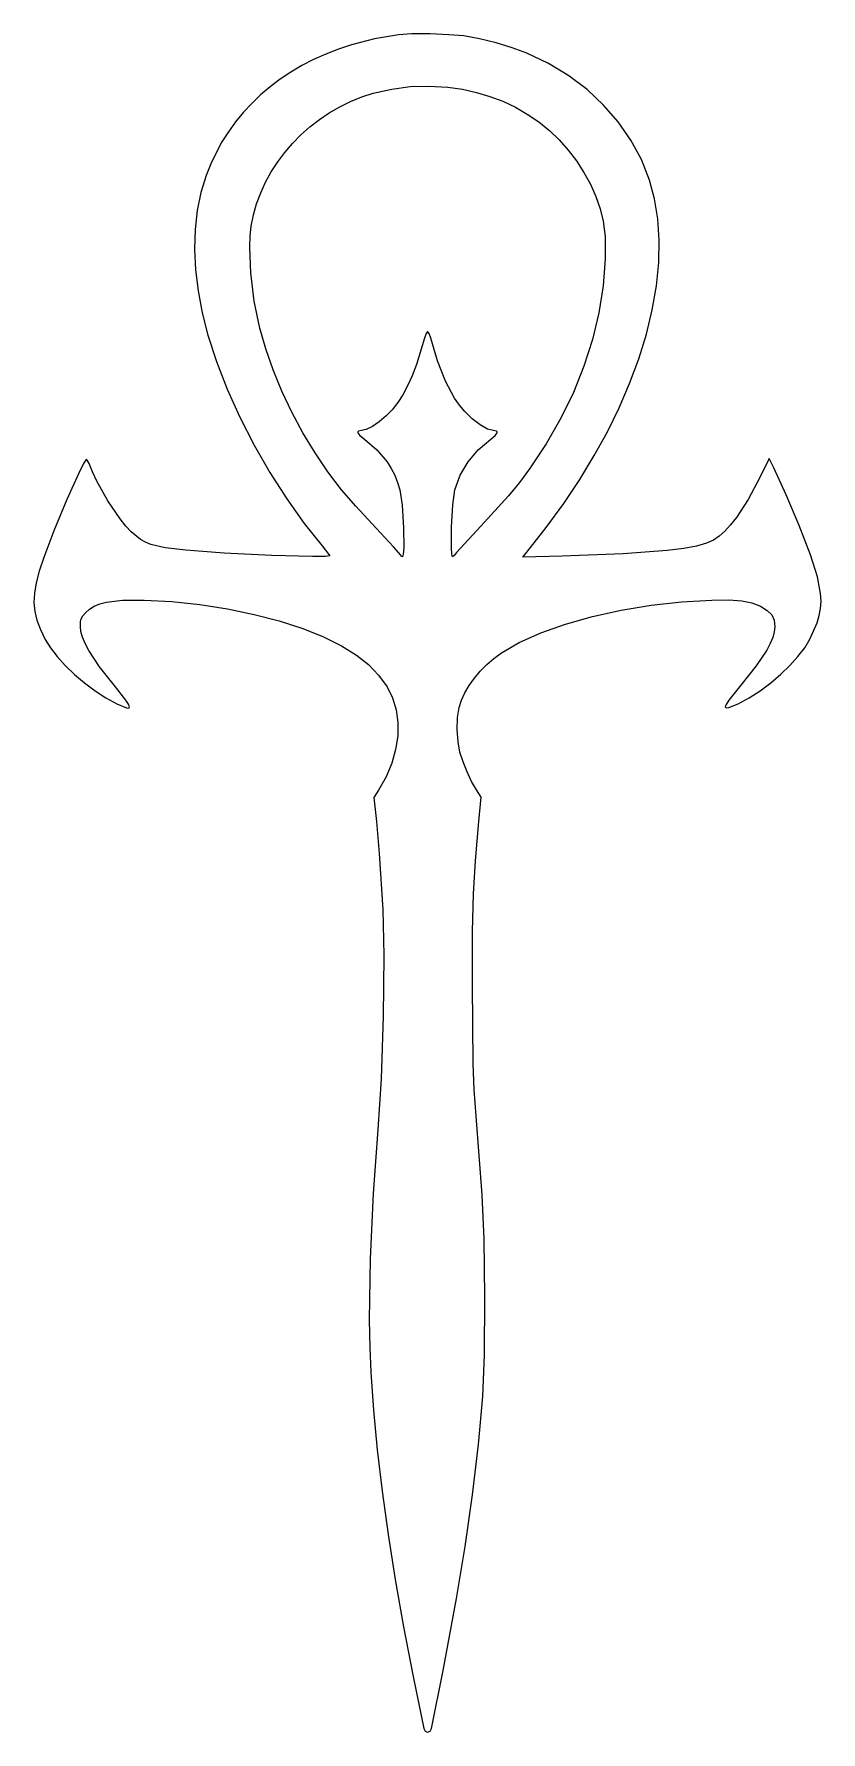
# Model space of a CAD drawing. Extents: x 102 to 278, y 0 to 380.
import ezdxf

# ---------------------------------------------------------------- set-up
doc = ezdxf.new("R2010")
doc.units = 0

msp = doc.modelspace()

# ---------------------------------------------------------------- linework, layer by layer
at = {"layer": 'Layer 1'}
for p, q in [((186.583182, 380.216963), (183.620949, 380.047739)), ((190.702967, 380.210899), (186.583182, 380.216963)), ((170.170943, 376.813111), (167.340796, 375.710017)), ((173.108165, 377.78996), (170.170943, 376.813111)), ((178.271953, 379.117287), (173.108165, 377.78996)), ((183.620949, 380.047739), (178.271953, 379.117287)), ((183.620949, 380.047739), (183.620949, 380.047739)), ((194.941816, 380.0527), (190.702967, 380.210899)), ((198.261236, 379.765517), (194.941816, 380.0527)), ((201.750982, 379.125004), (198.261236, 379.765517)), ((205.488775, 378.213294), (201.750982, 379.125004)), ((209.140579, 377.116375), (205.488775, 378.213294)), ((212.372356, 375.920237), (209.140579, 377.116375)), ((162.013297, 373.136047), (159.521733, 371.670649)), ((164.620615, 374.483416), (162.013297, 373.136047)), ((167.340796, 375.710017), (164.620615, 374.483416)), ((217.258883, 373.577088), (212.372356, 375.920237)), ((221.771685, 370.847399), (217.258883, 373.577088)), ((157.148819, 370.08996), (154.897447, 368.396721)), ((159.521733, 371.670649), (157.148819, 370.08996)), ((225.890919, 367.751428), (221.771685, 370.847399)), ((152.770513, 366.593668), (150.770909, 364.683543)), ((154.897447, 368.396721), (152.770513, 366.593668)), ((170.479435, 363.918688), (172.90077, 365.100977)), ((172.90077, 365.100977), (175.402927, 366.106325)), ((175.402927, 366.106325), (177.976501, 366.924398)), ((177.976501, 366.924398), (182.141486, 367.878552)), ((182.141486, 367.878552), (186.266784, 368.419295)), ((186.266784, 368.419295), (190.41854, 368.556547)), ((190.41854, 368.556547), (194.6629, 368.300232)), ((194.6629, 368.300232), (197.944356, 367.82536)), ((194.6629, 368.300232), (194.6629, 368.300232)), ((197.944356, 367.82536), (201.09724, 367.140474)), ((201.09724, 367.140474), (204.125275, 366.243922)), ((204.125275, 366.243922), (207.032179, 365.134049)), ((207.032179, 365.134049), (209.821675, 363.809203)), ((229.596742, 364.309431), (225.890919, 367.751428)), ((148.90153, 362.669082), (147.16527, 360.553026)), ((150.770909, 364.683543), (148.90153, 362.669082)), ((165.916851, 361.064631), (168.148326, 362.569794)), ((168.148326, 362.569794), (170.479435, 363.918688)), ((209.821675, 363.809203), (212.497482, 362.267728)), ((212.497482, 362.267728), (215.063322, 360.507972)), ((232.869309, 360.541665), (229.596742, 364.309431)), ((145.565022, 358.338112), (144.103681, 356.02708)), ((147.16527, 360.553026), (145.565022, 358.338112)), ((159.914267, 355.714877), (161.790416, 357.626837)), ((161.790416, 357.626837), (163.794412, 359.413534)), ((163.794412, 359.413534), (165.916851, 361.064631)), ((215.063322, 360.507972), (217.522915, 358.528281)), ((217.522915, 358.528281), (219.658875, 356.489128)), ((235.688777, 356.468389), (232.869309, 360.541665)), ((142.784139, 353.622669), (141.609292, 351.127617)), ((144.103681, 356.02708), (142.784139, 353.622669)), ((156.583134, 351.556506), (158.175372, 353.687988)), ((158.175372, 353.687988), (159.914267, 355.714877)), ((219.658875, 356.489128), (221.659237, 354.23376)), ((221.659237, 354.23376), (223.500848, 351.800626)), ((238.035302, 352.109858), (235.688777, 356.468389)), ((141.609292, 351.127617), (140.582033, 348.544664)), ((155.146958, 349.330766), (156.583134, 351.556506)), ((223.500848, 351.800626), (225.160558, 349.228171)), ((239.88904, 347.48633), (238.035302, 352.109858)), ((140.582033, 348.544664), (139.407875, 344.698212)), ((152.780418, 344.637854), (153.876251, 347.021104)), ((153.876251, 347.021104), (155.146958, 349.330766)), ((225.160558, 349.228171), (226.615217, 346.554844)), ((226.615217, 346.554844), (227.841671, 343.819092)), ((241.017241, 343.324859), (239.88904, 347.48633)), ((139.407875, 344.698212), (138.583876, 340.65291)), ((151.868862, 342.191353), (152.780418, 344.637854)), ((227.841671, 343.819092), (228.816772, 341.059363)), ((241.731203, 338.833898), (241.017241, 343.324859)), ((138.583876, 340.65291), (138.109624, 336.418265)), ((150.636206, 337.149935), (151.15099, 339.691934)), ((151.15099, 339.691934), (151.868862, 342.191353)), ((228.816772, 341.059363), (229.517367, 338.314102)), ((242.033407, 334.057684), (241.731203, 338.833898)), ((138.109624, 336.418265), (137.984705, 332.003786)), ((150.314296, 332.507045), (150.398356, 335.015972)), ((150.398356, 335.015972), (150.636206, 337.149935)), ((229.517367, 338.314102), (229.94952, 334.834829)), ((229.94952, 334.834829), (229.905423, 329.84743)), ((137.984705, 332.003786), (138.208705, 327.418981)), ((150.57447, 326.703296), (150.314296, 332.507045)), ((241.926333, 329.04045), (242.033407, 334.057684)), ((138.208705, 327.418981), (138.781212, 322.673359)), ((229.905423, 329.84743), (229.448465, 323.815891)), ((241.412462, 323.826433), (241.926333, 329.04045)), ((151.350581, 320.416682), (150.57447, 326.703296)), ((229.448465, 323.815891), (228.505335, 317.796754)), ((240.494275, 318.459866), (241.412462, 323.826433)), ((138.781212, 322.673359), (139.701811, 317.776428)), ((152.576485, 314.325198), (151.350581, 320.416682)), ((139.701811, 317.776428), (140.970089, 312.737697)), ((228.505335, 317.796754), (227.082647, 311.805729)), ((239.174251, 312.984986), (240.494275, 318.459866)), ((140.970089, 312.737697), (142.862068, 306.853539)), ((153.895613, 309.725648), (152.576485, 314.325198)), ((189.441786, 312.137974), (187.660808, 306.214611)), ((189.807793, 313.183079), (189.441786, 312.137974)), ((190.147342, 313.619642), (189.807793, 313.183079)), ((190.486891, 313.183079), (190.147342, 313.619642)), ((190.852898, 312.137974), (190.486891, 313.183079)), ((192.365985, 307.014425), (190.852898, 312.137974)), ((227.082647, 311.805729), (225.187017, 305.858526)), ((237.454872, 307.446027), (239.174251, 312.984986)), ((155.555805, 305.019025), (153.895613, 309.725648)), ((142.862068, 306.853539), (145.26461, 300.715133)), ((157.524403, 300.270233), (155.555805, 305.019025)), ((187.660808, 306.214611), (186.707688, 303.698174)), ((194.173421, 302.502725), (192.365985, 307.014425)), ((225.187017, 305.858526), (222.825058, 299.970854)), ((235.393188, 301.941243), (237.454872, 307.446027)), ((145.26461, 300.715133), (148.109502, 294.448569)), ((185.697929, 301.448801), (184.620372, 299.444168)), ((186.707688, 303.698174), (185.697929, 301.448801)), ((196.225597, 298.698786), (194.173421, 302.502725)), ((233.059478, 296.520382), (235.393188, 301.941243)), ((159.768746, 295.544179), (157.524403, 300.270233)), ((183.463853, 297.66195), (182.21721, 296.079823)), ((184.620372, 299.444168), (183.463853, 297.66195)), ((197.327959, 297.092199), (196.225597, 298.698786)), ((198.472903, 295.69852), (197.327959, 297.092199)), ((222.825058, 299.970854), (220.003385, 294.158423)), ((148.109502, 294.448569), (151.328533, 288.179938)), ((162.256176, 290.905769), (159.768746, 295.544179)), ((179.339657, 293.374043), (177.813341, 292.333899)), ((180.869281, 294.675463), (179.339657, 293.374043)), ((182.21721, 296.079823), (180.869281, 294.675463)), ((200.160174, 294.058653), (198.472903, 295.69852)), ((201.943356, 292.686677), (200.160174, 294.058653)), ((220.003385, 294.158423), (216.728613, 288.436943)), ((230.436381, 291.154918), (233.059478, 296.520382)), ((164.954032, 286.419907), (162.256176, 290.905769)), ((174.671412, 291.275565), (174.537467, 291.126737)), ((174.537467, 291.126737), (174.545735, 290.918378)), ((174.545735, 290.918378), (174.988912, 290.323065)), ((175.365944, 291.394628), (174.671412, 291.275565)), ((174.988912, 290.323065), (176.000944, 289.489627)), ((176.439161, 291.644329), (175.365944, 291.394628)), ((176.000944, 289.489627), (178.804427, 287.085224)), ((177.813341, 292.333899), (176.439161, 291.644329)), ((201.519472, 287.095146), (204.29374, 289.489627)), ((203.587633, 291.74465), (201.943356, 292.686677)), ((204.858185, 291.394628), (203.587633, 291.74465)), ((204.29374, 289.489627), (205.319552, 290.323065)), ((205.598467, 291.275565), (204.858185, 291.394628)), ((205.319552, 290.323065), (205.753359, 290.918378)), ((205.749294, 291.126737), (205.598467, 291.275565)), ((205.753359, 290.918378), (205.749294, 291.126737)), ((227.506532, 285.816326), (230.436381, 291.154918)), ((151.328533, 288.179938), (154.853488, 282.035331)), ((167.829655, 282.1515), (164.954032, 286.419907)), ((178.804427, 287.085224), (181.072128, 284.383165)), ((199.244605, 284.383165), (201.519472, 287.095146)), ((216.728613, 288.436943), (213.007356, 282.822123)), ((224.252569, 280.47608), (227.506532, 285.816326)), ((112.018591, 281.907105), (109.347951, 275.951771)), ((112.997343, 283.874393), (112.018591, 281.907105)), ((113.594516, 284.832957), (112.997343, 283.874393)), ((113.764842, 284.900206), (113.594516, 284.832957)), ((113.951704, 284.78886), (113.764842, 284.900206)), ((114.33535, 284.056846), (113.951704, 284.78886)), ((115.077217, 282.183539), (114.33535, 284.056846)), ((116.070025, 280.096913), (115.077217, 282.183539)), ((154.853488, 282.035331), (158.616155, 276.140838)), ((170.850385, 278.165453), (167.829655, 282.1515)), ((181.072128, 284.383165), (182.002993, 282.926716)), ((182.002993, 282.926716), (182.797433, 281.403294)), ((182.797433, 281.403294), (183.45462, 279.815379)), ((196.285679, 278.165453), (197.49229, 281.393372)), ((197.49229, 281.393372), (199.244605, 284.383165)), ((213.007356, 282.822123), (210.733041, 279.768939)), ((266.629612, 285.150457), (264.5835, 280.917121)), ((267.687946, 283.069067), (266.629612, 285.150457)), ((270.509619, 277.027744), (267.687946, 283.069067)), ((118.555457, 275.687188), (116.070025, 280.096913)), ((174.087124, 274.470103), (170.850385, 278.165453)), ((183.45462, 279.815379), (183.973727, 278.165453)), ((183.973727, 278.165453), (184.463758, 274.691692)), ((195.850219, 274.795872), (196.285679, 278.165453)), ((210.733041, 279.768939), (208.30659, 276.785209)), ((220.657127, 275.105655), (224.252569, 280.47608)), ((264.5835, 280.917121), (261.990582, 275.999727)), ((109.347951, 275.951771), (106.445801, 268.977791)), ((121.285628, 271.63465), (118.555457, 275.687188)), ((158.616155, 276.140838), (162.54832, 270.622549)), ((178.646779, 269.55767), (174.087124, 274.470103)), ((184.463758, 274.691692), (184.771887, 269.663503)), ((195.553665, 269.756107), (195.850219, 274.795872)), ((208.30659, 276.785209), (202.071238, 269.981003)), ((216.702844, 269.676526), (220.657127, 275.105655)), ((261.990582, 275.999727), (259.344747, 271.95215)), ((273.40736, 270.139753), (270.509619, 277.027744)), ((122.584361, 269.994508), (121.285628, 271.63465)), ((123.754522, 268.74628), (122.584361, 269.994508)), ((162.54832, 270.622549), (166.581772, 265.606556)), ((202.071238, 269.981003), (196.638457, 264.089611)), ((258.02679, 270.286584), (256.72537, 268.876919)), ((259.344747, 271.95215), (258.02679, 270.286584)), ((275.888381, 263.62218), (273.40736, 270.139753)), ((106.445801, 268.977791), (104.175343, 262.995999)), ((125.855756, 267.044678), (123.754522, 268.74628)), ((126.951849, 266.426421), (125.855756, 267.044678)), ((128.181886, 265.928466), (126.951849, 266.426421)), ((182.536157, 265.38607), (178.646779, 269.55767)), ((184.771887, 269.663503), (184.822048, 265.138023)), ((195.482007, 265.17275), (195.553665, 269.756107)), ((212.372356, 264.160166), (216.702844, 269.676526)), ((252.633559, 266.169278), (250.422771, 265.550883)), ((254.211827, 266.876557), (252.633559, 266.169278)), ((255.450408, 267.735971), (254.211827, 266.876557)), ((256.72537, 268.876919), (255.450408, 267.735971)), ((104.175343, 262.995999), (103.195006, 259.953427)), ((131.354683, 265.189286), (128.181886, 265.928466)), ((135.995919, 264.618778), (131.354683, 265.189286)), ((144.566771, 263.973856), (135.995919, 264.618778)), ((155.270827, 263.45461), (144.566771, 263.973856)), ((164.407226, 263.199949), (155.270827, 263.45461)), ((167.231035, 263.215245), (164.407226, 263.199949)), ((166.581772, 265.606556), (168.275106, 263.348777)), ((168.275106, 263.348777), (167.231035, 263.215245)), ((184.150116, 263.489888), (182.536157, 265.38607)), ((184.264769, 263.264992), (184.150116, 263.489888)), ((184.538172, 263.172388), (184.264769, 263.264992)), ((184.726619, 263.706654), (184.538172, 263.172388)), ((184.822048, 265.138023), (184.726619, 263.706654)), ((195.557386, 263.716782), (195.482007, 265.17275)), ((195.721234, 263.172388), (195.557386, 263.716782)), ((196.126929, 263.432562), (195.721234, 263.172388)), ((196.638457, 264.089611), (196.126929, 263.432562)), ((211.490411, 263.066555), (212.372356, 264.160166)), ((220.309861, 263.313499), (211.490411, 263.066555)), ((233.981111, 263.825579), (220.309861, 263.313499)), ((243.848973, 264.552632), (233.981111, 263.825579)), ((247.515797, 265.014344), (243.848973, 264.552632)), ((250.422771, 265.550883), (247.515797, 265.014344)), ((277.459897, 258.692107), (275.888381, 263.62218)), ((103.195006, 259.953427), (102.504058, 257.321785)), ((278.192463, 254.911319), (277.459897, 258.692107)), ((102.104151, 255.002683), (101.996939, 252.897729)), ((102.504058, 257.321785), (102.104151, 255.002683)), ((278.285273, 253.22205), (278.192463, 254.911319)), ((101.996939, 252.897729), (102.184077, 250.908529)), ((113.559238, 250.613491), (114.461647, 251.403314)), ((114.461647, 251.403314), (115.519912, 252.057125)), ((115.519912, 252.057125), (116.760905, 252.581124)), ((116.760905, 252.581124), (118.211498, 252.981514)), ((118.211498, 252.981514), (121.84897, 253.436266)), ((121.84897, 253.436266), (126.647302, 253.470993)), ((126.647302, 253.470993), (132.878864, 253.118215)), ((132.878864, 253.118215), (139.140604, 252.447937)), ((139.140604, 252.447937), (145.317182, 251.486617)), ((145.317182, 251.486617), (151.293255, 250.260713)), ((227.096428, 249.766824), (233.537865, 251.196402)), ((233.537865, 251.196402), (240.23355, 252.31344)), ((240.23355, 252.31344), (247.04251, 253.083213)), ((247.04251, 253.083213), (253.823771, 253.470993)), ((253.823771, 253.470993), (257.596291, 253.47871)), ((257.596291, 253.47871), (260.508914, 253.268146)), ((260.508914, 253.268146), (262.812995, 252.806227)), ((262.812995, 252.806227), (264.759889, 252.059881)), ((264.759889, 252.059881), (266.252581, 251.149824)), ((266.252581, 251.149824), (267.229335, 250.15047)), ((277.892946, 249.983245), (278.187502, 251.59686)), ((278.187502, 251.59686), (278.285273, 253.22205)), ((102.184077, 250.908529), (102.667217, 248.936693)), ((102.667217, 248.936693), (103.448014, 246.883828)), ((112.395071, 247.544323), (112.413261, 248.554701)), ((112.514685, 246.386356), (112.395071, 247.544323)), ((112.413261, 248.554701), (112.56705, 249.277345)), ((112.56705, 249.277345), (112.925891, 249.900769)), ((112.925891, 249.900769), (113.559238, 250.613491)), ((151.293255, 250.260713), (156.953482, 248.796684)), ((156.953482, 248.796684), (162.18252, 247.120989)), ((215.540192, 246.108957), (221.050212, 248.059434)), ((221.050212, 248.059434), (227.096428, 249.766824)), ((267.229335, 250.15047), (267.756297, 248.959293)), ((267.756297, 248.959293), (267.899613, 247.473767)), ((267.899613, 247.473767), (267.78496, 246.324)), ((275.766563, 244.686821), (277.395405, 248.328702)), ((277.395405, 248.328702), (277.892946, 249.983245)), ((103.448014, 246.883828), (104.528121, 244.651543)), ((104.528121, 244.651543), (105.680782, 242.766937)), ((112.855887, 245.120076), (112.514685, 246.386356)), ((113.431907, 243.723158), (112.855887, 245.120076)), ((114.255975, 242.173278), (113.431907, 243.723158)), ((162.18252, 247.120989), (166.865028, 245.260085)), ((166.865028, 245.260085), (170.885663, 243.240431)), ((206.69263, 241.617652), (210.70734, 243.950121)), ((210.70734, 243.950121), (215.540192, 246.108957)), ((266.907425, 243.725156), (266.118084, 242.230604)), ((267.458641, 245.082042), (266.907425, 243.725156)), ((267.78496, 246.324), (267.458641, 245.082042)), ((274.616796, 242.781889), (275.766563, 244.686821)), ((105.680782, 242.766937), (107.194351, 240.799648)), ((107.194351, 240.799648), (109.009711, 238.802594)), ((116.701167, 238.525333), (114.255975, 242.173278)), ((170.885663, 243.240431), (174.224927, 241.146363)), ((174.224927, 241.146363), (176.935806, 239.002685)), ((203.423922, 239.010402), (205.005773, 240.37976)), ((205.005773, 240.37976), (206.69263, 241.617652)), ((266.118084, 242.230604), (263.772111, 238.737551)), ((271.303576, 238.805006), (273.110255, 240.804609)), ((273.110255, 240.804609), (274.616796, 242.781889)), ((109.009711, 238.802594), (111.067744, 236.828691)), ((111.067744, 236.828691), (113.309331, 234.930855)), ((120.297298, 233.997647), (116.701167, 238.525333)), ((176.935806, 239.002685), (179.170434, 236.667185)), ((179.170434, 236.667185), (181.080947, 233.997647)), ((199.498577, 234.353319), (200.651307, 235.973204)), ((200.651307, 235.973204), (201.966094, 237.533558)), ((201.966094, 237.533558), (203.423922, 239.010402)), ((263.772111, 238.737551), (260.314886, 234.420981)), ((267.016359, 234.938917), (269.253399, 236.833101)), ((269.253399, 236.833101), (271.303576, 238.805006)), ((113.309331, 234.930855), (115.675355, 233.162005)), ((115.675355, 233.162005), (118.106698, 231.575055)), ((122.607994, 231.081166), (120.297298, 233.997647)), ((181.080947, 233.997647), (182.318702, 231.553557)), ((197.755358, 231.030867), (198.526922, 232.697881)), ((198.526922, 232.697881), (199.498577, 234.353319)), ((260.314886, 234.420981), (257.655822, 231.082819)), ((262.208243, 231.583805), (264.649095, 233.172478)), ((264.649095, 233.172478), (267.016359, 234.938917)), ((118.106698, 231.575055), (120.544243, 230.222923)), ((120.544243, 230.222923), (122.718237, 229.309559)), ((123.196968, 230.152298), (122.607994, 231.081166)), ((122.718237, 229.309559), (123.250436, 229.280964)), ((123.410564, 229.557054), (123.196968, 230.152298)), ((123.250436, 229.280964), (123.410564, 229.557054)), ((182.318702, 231.553557), (183.124855, 228.884571)), ((183.124855, 228.884571), (183.504367, 226.040299)), ((196.883748, 227.196198), (197.202902, 229.376256)), ((197.202902, 229.376256), (197.755358, 231.030867)), ((257.025783, 230.100002), (256.822384, 229.517367)), ((256.822384, 229.517367), (257.031846, 229.31011)), ((257.655822, 231.082819), (257.025783, 230.100002)), ((257.031846, 229.31011), (257.624954, 229.367436)), ((257.624954, 229.367436), (259.750441, 230.222923)), ((259.750441, 230.222923), (262.208243, 231.583805)), ((183.504367, 226.040299), (183.462199, 223.070349)), ((196.819256, 224.477051), (196.883748, 227.196198)), ((196.999503, 221.711602), (196.819256, 224.477051)), ((183.462199, 223.070349), (183.003312, 220.024331)), ((197.414569, 219.392638), (196.999503, 221.711602)), ((182.132667, 216.951855), (180.855225, 213.902531)), ((183.003312, 220.024331), (182.132667, 216.951855)), ((198.101935, 217.221951), (197.414569, 219.392638)), ((198.99766, 214.965274), (198.101935, 217.221951)), ((180.855225, 213.902531), (179.175946, 210.925966)), ((200.019063, 212.814431), (198.99766, 214.965274)), ((179.175946, 210.925966), (178.117612, 209.26791)), ((178.117612, 209.26791), (178.682057, 203.870406)), ((201.08346, 210.961244), (200.019063, 212.814431)), ((202.141794, 209.338465), (201.08346, 210.961244)), ((201.612627, 203.870406), (202.141794, 209.338465)), ((178.682057, 203.870406), (179.286189, 196.735471)), ((200.856359, 195.090093), (201.612627, 203.870406)), ((179.286189, 196.735471), (180.128447, 184.150116)), ((200.430821, 187.682306), (200.856359, 195.090093)), ((200.243407, 179.249258), (200.430821, 187.682306)), ((180.128447, 184.150116), (180.384211, 173.905774)), ((200.201515, 167.393161), (200.243407, 179.249258)), ((180.384211, 173.905774), (180.2431, 160.244997)), ((200.369085, 149.635198), (200.201515, 167.393161)), ((180.2431, 160.244997), (179.771259, 146.233647)), ((200.608312, 143.843576), (200.369085, 149.635198)), ((179.771259, 146.233647), (179.034835, 134.937585)), ((201.012904, 137.936198), (200.608312, 143.843576)), ((202.388739, 120.297298), (201.012904, 137.936198)), ((179.034835, 134.937585), (177.943428, 120.57015)), ((177.943428, 120.57015), (177.288584, 105.98774)), ((202.823097, 110.389197), (202.388739, 120.297298)), ((203.0061, 97.33586), (202.823097, 110.389197)), ((177.288584, 105.98774), (177.10999, 92.2983)), ((202.92452, 84.474346), (203.0061, 97.33586)), ((177.10999, 92.2983), (177.211689, 86.134676)), ((177.211689, 86.134676), (177.447334, 80.609773)), ((202.565128, 75.141714), (202.92452, 84.474346)), ((177.447334, 80.609773), (178.055049, 72.073234)), ((201.569632, 64.368756), (202.565128, 75.141714)), ((178.055049, 72.073234), (178.902543, 63.190257)), ((178.902543, 63.190257), (179.994777, 53.928594)), ((200.236793, 53.093089), (201.569632, 64.368756)), ((179.994777, 53.928594), (181.336711, 44.256)), ((198.586453, 41.52638), (200.236793, 53.093089)), ((181.336711, 44.256), (182.933308, 34.140229)), ((196.638457, 29.880297), (198.586453, 41.52638)), ((182.933308, 34.140229), (184.789526, 23.549034)), ((193.622205, 13.811259), (196.638457, 29.880297)), ((184.789526, 23.549034), (186.910328, 12.45017)), ((186.910328, 12.45017), (189.300675, 0.811389)), ((191.029287, 0.811389), (193.622205, 13.811259)), ((189.300675, 0.811389), (189.604946, 0.207257)), ((189.604946, 0.207257), (190.147342, 0)), ((190.147342, 0), (190.707377, 0.220486)), ((190.707377, 0.220486), (191.029287, 0.811389))]:
    msp.add_line(p, q, dxfattribs=at)

doc.saveas('drawing.dxf')
